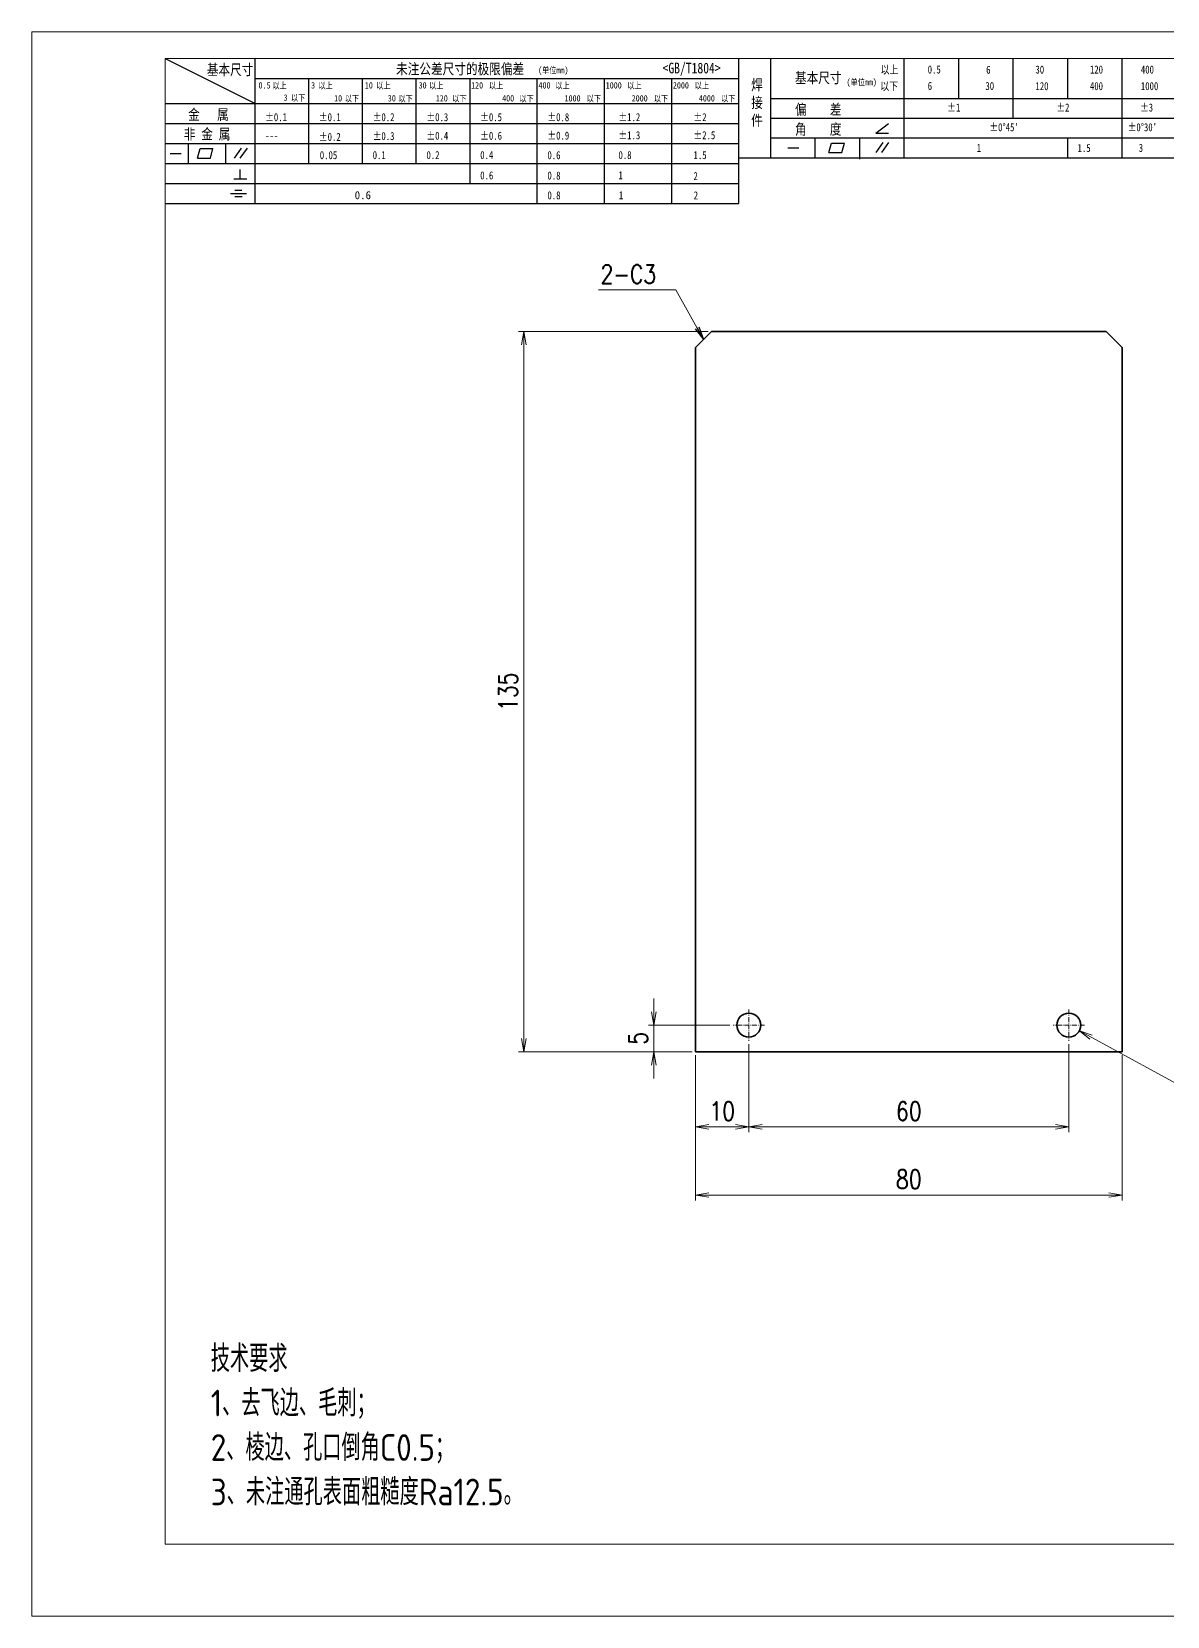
# Model space of a CAD drawing. Header units: millimetres. Extents: x 1333 to 58474, y -42879 to 3618.
# Drawn here: x 52819.5 to 53032.5, y 719.4 to 1016.4 of the extents above; entities that cross this region are included whole.
import ezdxf

# ---------------------------------------------------------------- set-up
doc = ezdxf.new("R2010")
doc.units = ezdxf.units.MM
doc.header["$LTSCALE"] = 0.5
doc.linetypes.add('AM_ISO08W050x2', pattern=[9, 6, -0.75, 1.5, -0.75])
doc.linetypes.add('DASHDOT', pattern=[18.5, 12, -3, 0.5, -3])
for name, color, linetype, lineweight in [('中心线', 2, 'AM_ISO08W050x2', 18), ('图框', 7, 'Continuous', 18), ('标注线', 3, 'Continuous', 18)]:
    doc.layers.add(name, color=color, linetype=linetype, lineweight=lineweight)
doc.layers.add('图\\M+19E79\\M+195B6\\M+18E9A', color=7, linetype='Continuous')
doc.layers.add('打印', color=7, linetype='Continuous', lineweight=15, plot=False)
doc.layers.add('打印-禁用', color=7, linetype='Continuous', lineweight=15, plot=False)
doc.styles.add('DIM', font='romans.shx', dxfattribs={"width": 0.8, "bigfont": 'bigfont.shx'})
doc.styles.add('国标', font='simfang.ttf', dxfattribs={"width": 0.8})
doc.styles.add('机械长仿宋', font='gbenor.shx', dxfattribs={"height": 1, "bigfont": 'gbcbig.shx'})
doc.dimstyles.new('DEH 1-1', dxfattribs={"dimtxt": 3.5, "dimasz": 2.5, "dimexe": 1, "dimexo": 0.625, "dimgap": 1.2, "dimtad": 1, "dimtoh": 1, "dimdsep": 46, "dimtxsty": 'DIM', "dimblk": 'OPEN', "dimcen": 0, "dimclrd": 8, "dimclre": 8, "dimclrt": 2, "dimazin": 2, "dimtfac": 0.5, "dimtmove": 0, "dimatfit": 3, "dimldrblk": 'OPEN', "dimfxl": 0, "dimtolj": 2, "dimlwd": 18, "dimlwe": 18, "dimarcsym": 0})
doc.dimstyles.new('DEH 1-1$0', dxfattribs={"dimtxt": 3.5, "dimasz": 2.5, "dimexe": 1, "dimexo": 0.625, "dimgap": 1.2, "dimtad": 1, "dimzin": 9, "dimdsep": 46, "dimtxsty": 'DIM', "dimblk": 'OPEN', "dimcen": 0, "dimclrd": 8, "dimclre": 8, "dimclrt": 2, "dimazin": 2, "dimtfac": 0.5, "dimtmove": 0, "dimatfit": 3, "dimldrblk": 'OPEN', "dimfxl": 0, "dimtolj": 2, "dimlwd": 18, "dimlwe": 18, "dimarcsym": 0})
doc.dimstyles.new('DEH 1-1$3', dxfattribs={"dimtxt": 3.5, "dimasz": 2.5, "dimexe": 1, "dimexo": 0.625, "dimgap": 1.2, "dimtad": 1, "dimtoh": 1, "dimdsep": 46, "dimtxsty": 'DIM', "dimblk": 'OPEN', "dimcen": 0, "dimclrd": 8, "dimclre": 8, "dimclrt": 2, "dimazin": 2, "dimtfac": 0.5, "dimtofl": 0, "dimtmove": 0, "dimatfit": 3, "dimldrblk": 'OPEN', "dimfxl": 0, "dimtolj": 2, "dimlwd": 18, "dimlwe": 18, "dimarcsym": 0})

# ---------------------------------------------------------------- blocks, each defined once
blk = doc.blocks.new('GZDEH零件A3图框V01版')
at = {"layer": '图\\M+19E79\\M+195B6\\M+18E9A', "color": 9}
for p, q in [((2882.49, -1554.46), (2899.37, -1562.92)), ((2899.37, -1581.67), (2899.37, -1554.46)), ((2990.09, -1581.67), (2990.09, -1554.46)), ((2996.09, -1573.08), (2996.09, -1554.46)), ((3021.09, -1561.98), (3021.09, -1554.46)), ((3031.31, -1561.98), (3031.31, -1554.46)), ((3041.53, -1561.98), (3041.53, -1554.46)), ((3051.75, -1561.98), (3051.75, -1554.46)), ((3061.98, -1561.98), (3061.98, -1554.46)), ((2899.37, -1558.24), (2990.09, -1558.24)), ((2909.45, -1574.17), (2909.45, -1558.24)), ((2919.53, -1574.17), (2919.53, -1558.24)), ((2929.61, -1574.17), (2929.61, -1558.24)), ((2939.69, -1577.92), (2939.69, -1558.24)), ((2952.29, -1581.67), (2952.29, -1558.24)), ((2964.89, -1581.67), (2964.89, -1558.24)), ((2977.49, -1581.67), (2977.49, -1558.24)), ((2996.09, -1561.98), (3113.09, -1561.98)), ((3021.09, -1573.08), (3021.09, -1561.98)), ((3041.53, -1565.68), (3041.53, -1561.98)), ((3061.98, -1573.08), (3061.98, -1561.98)), ((2882.49, -1562.92), (2990.09, -1562.92)), ((2882.49, -1566.67), (2990.09, -1566.67)), ((2996.09, -1565.68), (3113.09, -1565.68)), ((3015.75, -1568.51), (3018.15, -1566.66)), ((2882.49, -1570.42), (2990.09, -1570.42)), ((2886.92, -1574.12), (2886.92, -1570.42)), ((2893.91, -1574.12), (2893.91, -1570.42)), ((2996.09, -1569.38), (3113.09, -1569.38)), ((3004.42, -1573.08), (3004.42, -1569.38)), ((3006.97, -1572.12), (3007.45, -1570.33)), ((3007.45, -1570.33), (3009.86, -1570.33)), ((3009.39, -1572.12), (3009.86, -1570.33)), ((3012.75, -1573.08), (3012.75, -1569.38)), ((3015.75, -1568.51), (3018.15, -1568.51)), ((3015.81, -1572.12), (3017.15, -1570.26)), ((3016.89, -1572.12), (3018.23, -1570.26)), ((3051.75, -1573.08), (3051.75, -1569.38)), ((2883.43, -1572.27), (2885.49, -1572.27)), ((2888.59, -1573.16), (2889.07, -1571.37)), ((2888.59, -1573.16), (2891, -1573.16)), ((2889.07, -1571.37), (2891.48, -1571.37)), ((2891, -1573.16), (2891.48, -1571.37)), ((2895.52, -1573.16), (2896.85, -1571.3)), ((2896.6, -1573.16), (2897.94, -1571.3)), ((2990.09, -1573.08), (3113.09, -1573.08)), ((2999.26, -1571.23), (3001.32, -1571.23)), ((3006.97, -1572.12), (3009.39, -1572.12)), ((3012.75, -1573.33), (3012.75, -1573.08)), ((2882.49, -1574.17), (2990.09, -1574.17)), ((2895.42, -1577.05), (2897.81, -1577.05)), ((2896.58, -1577.05), (2896.58, -1575.28)), ((2882.49, -1577.92), (2990.09, -1577.92)), ((2894.79, -1579.77), (2897.77, -1579.77)), ((2895.57, -1579.17), (2896.92, -1579.17)), ((2882.49, -1581.67), (2990.09, -1581.67)), ((2895.57, -1580.37), (2896.93, -1580.37))]:
    blk.add_line(p, q, dxfattribs=at)
at = {"layer": '图框', "linetype": 'Continuous'}
for p, q in [((2882.49, -1554.46), (2882.49, -1832.96)), ((3272.49, -1554.46), (2882.49, -1554.46)), ((2882.49, -1832.96), (3272.49, -1832.96))]:
    blk.add_line(p, q, dxfattribs=at)
at = {"layer": '打印-禁用', "linetype": 'Continuous'}
for p, q in [((2857.49, -1549.46), (2857.49, -1846.46)), ((3277.49, -1549.46), (2857.49, -1549.46)), ((2857.49, -1846.46), (3277.49, -1846.46))]:
    blk.add_line(p, q, dxfattribs=at)
at = {"layer": '图\\M+19E79\\M+195B6\\M+18E9A', "color": 9, "style": '国标', "width": 0.8}
for s, height, p in [('基本尺寸', 2, (2890.33, -1557.58)), ('未注公差尺寸的极限偏差', 2, (2925.81, -1557.44)), ('<GB/T1804>', 2, (2975.78, -1557.27)), ('以上', 1.5, (3016.64, -1557.33)), ('0.5', 1.5, (3025.49, -1557.3)), ('6', 1.5, (3036.45, -1557.34)), ('30', 1.5, (3045.69, -1557.31)), ('120', 1.5, (3055.91, -1557.31)), ('400', 1.5, (3065.46, -1557.31)), ('30', 1.2, (2930.04, -1560.11)), ('基本尺寸', 2, (3000.6, -1559.1)), ('以下', 1.5, (3016.58, -1560.43)), ('6', 1.5, (3025.49, -1560.38)), ('30', 1.5, (3036.31, -1560.39)), ('120', 1.5, (3045.69, -1560.41)), ('400', 1.5, (3055.91, -1560.41)), ('1000', 1.5, (3065.46, -1560.41)), ('金   属', 2, (2886.82, -1565.98)), ('±0.1', 1.5, (2901.27, -1566.23)), ('±0.1', 1.5, (2911.35, -1566.23)), ('±0.2', 1.5, (2921.43, -1566.23)), ('±0.3', 1.5, (2931.51, -1566.23)), ('±0.5', 1.5, (2941.59, -1566.23)), ('±0.8', 1.5, (2954.19, -1566.23)), ('±1.2', 1.5, (2967.51, -1566.23)), ('±2', 1.5, (2981.58, -1566.23)), ('偏    差', 2, (3000.6, -1565.04)), ('±1', 1.5, (3029.16, -1564.42)), ('±2', 1.5, (3049.61, -1564.42)), ('±3', 1.5, (3065.3, -1564.42)), ('非 金 属', 2, (2886.02, -1569.65)), ('±0.3', 1.5, (2921.43, -1569.77)), ('±0.4', 1.5, (2931.51, -1569.71)), ('±0.6', 1.5, (2941.59, -1569.71)), ('±0.9', 1.5, (2954.19, -1569.68)), ('±1.3', 1.5, (2967.51, -1569.62)), ('±2.5', 1.5, (2981.58, -1569.61)), ('角    度', 2, (3000.6, -1568.74)), ("±0%%D45'", 1.5, (3037.06, -1568.12)), ("±0%%D30'", 1.5, (3062.98, -1568.12)), ('---', 1.5, (2901.27, -1569.65)), ('±0.2', 1.5, (2911.35, -1569.92)), ('1', 1.5, (3034.69, -1571.98)), ('1.5', 1.5, (3053.59, -1572.01)), ('3', 1.5, (3065.05, -1571.98)), ('0.1', 1.5, (2921.43, -1573.34)), ('0.2', 1.5, (2931.51, -1573.33)), ('0.4', 1.5, (2941.59, -1573.33)), ('0.6', 1.5, (2954.19, -1573.35)), ('0.8', 1.5, (2967.51, -1573.33)), ('1.5', 1.5, (2981.58, -1573.34)), ('0.6', 1.5, (2941.59, -1577.14)), ('0.8', 1.5, (2954.19, -1577.17)), ('1', 1.5, (2967.51, -1577.12)), ('2', 1.5, (2981.58, -1577.26)), ('0.8', 1.5, (2954.19, -1580.87)), ('1', 1.5, (2967.59, -1580.86)), ('2', 1.5, (2981.62, -1580.89))]:
    blk.add_text(s, height=height, dxfattribs=at).set_placement(p)
at = {"layer": '图\\M+19E79\\M+195B6\\M+18E9A', "color": 9, "lineweight": 15, "style": '国标', "width": 0.8}
for s, p in [('(单位mm)', (2952.44, -1557.27)), ('0.5', (2900.03, -1560.11)), ('以上', (2902.64, -1560.16)), ('3', (2909.88, -1560.11)), ('以上', (2911.25, -1560.16)), ('10', (2919.96, -1560.11)), ('以上', (2922.09, -1560.16)), ('以上', (2932.02, -1560.16)), ('120', (2939.88, -1560.11)), ('以上', (2943.21, -1560.16)), ('400', (2952.52, -1560.11)), ('以上', (2955.68, -1560.16)), ('1000', (2965.12, -1560.11)), ('以上', (2969.16, -1560.16)), ('2000', (2977.72, -1560.11)), ('以上', (2981.8, -1560.16)), ('(单位mm)', (3010.27, -1559.51)), ('3', (2904.73, -1562.41)), ('以下', (2906.1, -1562.46)), ('10', (2914.19, -1562.54)), ('以下', (2916.18, -1562.59)), ('30', (2924.27, -1562.54)), ('以下', (2926.26, -1562.59)), ('120', (2933.26, -1562.54)), ('以下', (2936.34, -1562.59)), ('400', (2945.7, -1562.54)), ('以下', (2948.94, -1562.59)), ('1000', (2957.41, -1562.54)), ('以下', (2961.54, -1562.59)), ('2000', (2969.99, -1562.54)), ('以下', (2974.14, -1562.59)), ('4000', (2982.59, -1562.54)), ('以下', (2986.74, -1562.59))]:
    blk.add_text(s, height=1.2, dxfattribs=at).set_placement(p)
at = {"layer": '图\\M+19E79\\M+195B6\\M+18E9A', "color": 9, "lineweight": 13, "style": '国标'}
blk.add_text('0.6', height=1.5, dxfattribs=at).set_placement((2918.05, -1580.85))
at = {"layer": '图\\M+19E79\\M+195B6\\M+18E9A', "color": 9, "insert": (2992.39, -1558.41), "char_height": 2, "width": 3.1877, "attachment_point": 1, "style": '国标'}
blk.add_mtext('焊\\P接\\P件', dxfattribs=at)
at = {"layer": '图\\M+19E79\\M+195B6\\M+18E9A', "color": 9, "insert": (2911.51, -1573.37), "char_height": 1.5, "attachment_point": 7, "style": '国标'}
blk.add_mtext_dynamic_manual_height_columns('0.05', width=5.1982, gutter_width=12.5, heights=[0], dxfattribs=at)
blk = doc.blocks.new('DEH A3')
at = {"layer": '图框'}
blk.add_blockref('GZDEH零件A3图框V01版', (-2857.49, 1846.46), dxfattribs=at)
blk = doc.blocks.new('_Open')
at = {"color": 0, "linetype": 'ByBlock', "lineweight": -2}
for p, q in [((-1, 0.17), (0, 0)), ((-1, -0.17), (0, 0)), ((0, 0), (-1, 0))]:
    blk.add_line(p, q, dxfattribs=at)
blk = doc.blocks.new('*D93')
at = {"layer": 'Defpoints', "color": 0, "transparency": 16777216}
for p in [(52947, 960.18), (52911.84, 825.18), (52944, 825.18)]:
    blk.add_point(p, dxfattribs=at)
at = {"layer": '标注线', "color": 8, "lineweight": 18, "transparency": 16777216}
for p, q in [((52946.38, 960.18), (52910.84, 960.18)), ((52911.84, 957.68), (52911.84, 827.68)), ((52943.38, 825.18), (52910.84, 825.18))]:
    blk.add_line(p, q, dxfattribs=at)
at = {"layer": '标注线', "color": 8, "lineweight": 18, "transparency": 16777216, "xscale": 2.5, "yscale": 2.5, "zscale": 2.5}
for p, rotation in [((52911.84, 960.18), 90), ((52911.84, 825.18), 270)]:
    blk.add_blockref('_Open', p, dxfattribs=dict(at, rotation=rotation))
at = {"layer": '标注线', "color": 2, "transparency": 16777216, "insert": (52908.89, 892.68), "char_height": 3.5, "attachment_point": 5, "rotation": 90, "style": 'DIM'}
blk.add_mtext('\\A2;135', dxfattribs=at)
blk = doc.blocks.new('*D94')
at = {"layer": 'Defpoints', "color": 0, "transparency": 16777216}
for p in [(52951.08, 830.18), (52936.18, 825.18), (52944, 825.18)]:
    blk.add_point(p, dxfattribs=at)
at = {"layer": '标注线', "color": 8, "lineweight": 18, "transparency": 16777216}
for p, q in [((52936.18, 832.68), (52936.18, 835.18)), ((52950.45, 830.18), (52935.18, 830.18)), ((52936.18, 830.18), (52936.18, 825.18)), ((52943.38, 825.18), (52935.18, 825.18)), ((52936.18, 822.68), (52936.18, 820.18))]:
    blk.add_line(p, q, dxfattribs=at)
at = {"layer": '标注线', "color": 8, "lineweight": 18, "transparency": 16777216, "xscale": 2.5, "yscale": 2.5, "zscale": 2.5}
for p, rotation in [((52936.18, 830.18), 270), ((52936.18, 825.18), 90)]:
    blk.add_blockref('_Open', p, dxfattribs=dict(at, rotation=rotation))
at = {"layer": '标注线', "color": 2, "transparency": 16777216, "insert": (52933.23, 827.68), "char_height": 3.5, "attachment_point": 5, "rotation": 90, "style": 'DIM'}
blk.add_mtext('\\A2;5', dxfattribs=at)
blk = doc.blocks.new('*D95')
at = {"layer": 'Defpoints', "color": 0, "transparency": 16777216}
for p in [(52944, 825.18), (53024, 825.18), (53024, 798.33)]:
    blk.add_point(p, dxfattribs=at)
at = {"layer": '标注线', "color": 8, "lineweight": 18, "transparency": 16777216}
for p, q in [((52944, 824.56), (52944, 797.33)), ((53024, 824.56), (53024, 797.33)), ((52946.5, 798.33), (53021.5, 798.33))]:
    blk.add_line(p, q, dxfattribs=at)
at = {"layer": '标注线', "color": 8, "lineweight": 18, "transparency": 16777216, "xscale": 2.5, "yscale": 2.5, "zscale": 2.5, "rotation": 180}
blk.add_blockref('_Open', (52944, 798.33), dxfattribs=at)
at = {"layer": '标注线', "color": 8, "lineweight": 18, "transparency": 16777216, "xscale": 2.5, "yscale": 2.5, "zscale": 2.5}
blk.add_blockref('_Open', (53024, 798.33), dxfattribs=at)
at = {"layer": '标注线', "color": 2, "transparency": 16777216, "insert": (52984, 801.28), "char_height": 3.5, "attachment_point": 5, "style": 'DIM'}
blk.add_mtext('\\A2;80', dxfattribs=at)
blk = doc.blocks.new('*D96')
at = {"layer": 'Defpoints', "color": 0, "transparency": 16777216}
for p in [(52954, 827.26), (52944, 825.18), (52944, 811.11)]:
    blk.add_point(p, dxfattribs=at)
at = {"layer": '标注线', "color": 8, "lineweight": 18, "transparency": 16777216}
for p, q in [((52954, 826.63), (52954, 810.11)), ((52944, 824.56), (52944, 810.11)), ((52951.5, 811.11), (52946.5, 811.11))]:
    blk.add_line(p, q, dxfattribs=at)
at = {"layer": '标注线', "color": 8, "lineweight": 18, "transparency": 16777216, "xscale": 2.5, "yscale": 2.5, "zscale": 2.5, "rotation": 180}
blk.add_blockref('_Open', (52944, 811.11), dxfattribs=at)
at = {"layer": '标注线', "color": 8, "lineweight": 18, "transparency": 16777216, "xscale": 2.5, "yscale": 2.5, "zscale": 2.5}
blk.add_blockref('_Open', (52954, 811.11), dxfattribs=at)
at = {"layer": '标注线', "color": 2, "transparency": 16777216, "insert": (52949, 814.06), "char_height": 3.5, "attachment_point": 5, "style": 'DIM'}
blk.add_mtext('\\A2;10', dxfattribs=at)
blk = doc.blocks.new('*D97')
at = {"layer": 'Defpoints', "color": 0, "transparency": 16777216}
for p in [(52954, 827.26), (53014, 827.26), (53014, 811.11)]:
    blk.add_point(p, dxfattribs=at)
at = {"layer": '标注线', "color": 8, "lineweight": 18, "transparency": 16777216}
for p, q in [((52954, 826.63), (52954, 810.11)), ((53014, 826.63), (53014, 810.11)), ((52956.5, 811.11), (53011.5, 811.11))]:
    blk.add_line(p, q, dxfattribs=at)
at = {"layer": '标注线', "color": 8, "lineweight": 18, "transparency": 16777216, "xscale": 2.5, "yscale": 2.5, "zscale": 2.5, "rotation": 180}
blk.add_blockref('_Open', (52954, 811.11), dxfattribs=at)
at = {"layer": '标注线', "color": 8, "lineweight": 18, "transparency": 16777216, "xscale": 2.5, "yscale": 2.5, "zscale": 2.5}
blk.add_blockref('_Open', (53014, 811.11), dxfattribs=at)
at = {"layer": '标注线', "color": 2, "transparency": 16777216, "insert": (52984, 814.06), "char_height": 3.5, "attachment_point": 5, "style": 'DIM'}
blk.add_mtext('\\A2;60', dxfattribs=at)
blk = doc.blocks.new('*D99')
at = {"layer": 'Defpoints', "color": 0, "transparency": 16777216}
for p in [(53012.03, 831.25), (53015.98, 829.11)]:
    blk.add_point(p, dxfattribs=at)
at = {"layer": '标注线', "color": 8, "lineweight": 18, "transparency": 16777216}
for p, q in [((53036.99, 817.7), (53018.18, 827.91)), ((53052.72, 817.7), (53036.99, 817.7))]:
    blk.add_line(p, q, dxfattribs=at)
at = {"layer": '标注线', "color": 8, "lineweight": 18, "transparency": 16777216, "xscale": 2.5, "yscale": 2.5, "zscale": 2.5, "rotation": 151.4943112175669}
blk.add_blockref('_Open', (53015.98, 829.11), dxfattribs=at)
at = {"layer": '标注线', "color": 2, "transparency": 16777216, "insert": (53045.46, 820.65), "char_height": 3.5, "attachment_point": 5, "style": 'DIM'}
blk.add_mtext('\\A2;{\\Fromans,bigfont|c134;2-∅4.5}', dxfattribs=at)

msp = doc.modelspace()

# ---------------------------------------------------------------- linework, layer by layer
at = {"color": 7, "lineweight": 35, "ltscale": 0.106066}
for p, q in [((52944.005, 957.181), (52947.005, 960.181)), ((53021.005, 960.181), (53024.005, 957.181))]:
    msp.add_line(p, q, dxfattribs=at)
at = {"color": 7, "lineweight": 35}
for p, q in [((52947.005, 960.181), (53021.005, 960.181)), ((52944.005, 825.181), (52944.005, 957.181)), ((53024.005, 825.181), (53024.005, 957.181)), ((52944.005, 825.181), (53024.005, 825.181))]:
    msp.add_line(p, q, dxfattribs=at)
for centre in [(52954.005, 830.181), (53014.005, 830.181)]:
    msp.add_circle(centre, 2.25, dxfattribs=at)
at = {"layer": '中心线', "linetype": 'DASHDOT', "lineweight": 13, "ltscale": 0.14625}
for p, q in [((52954.005, 833.106), (52954.005, 827.256)), ((53014.005, 833.106), (53014.005, 827.256)), ((52956.93, 830.181), (52951.08, 830.181)), ((53016.93, 830.181), (53011.08, 830.181))]:
    msp.add_line(p, q, dxfattribs=at)
at = {"layer": '打印'}
msp.add_lwpolyline([(52819.546, 1016.375), (53239.546, 1016.375), (53239.546, 719.375), (52819.546, 719.375)], close=True, dxfattribs=at)

# ---------------------------------------------------------------- block references
at = {"layer": '图框'}
msp.add_blockref('DEH A3', (52819.546, 719.375), dxfattribs=at)

# ---------------------------------------------------------------- texts
at = {"layer": '标注线', "color": 2}
for s, insert, char_height, width, attachment_point, style in [('{\\Fromans,bigfont|c134;2-C3}', (52936.642, 969.174), 3.5, 15.1608, 9, 'DIM'), ('\\A2;技术要求\\P1、去飞边、毛刺；\\P2、棱边、孔口倒角C0.5；\\P3、未注通孔表面粗糙度Ra12.5。', (52853.119, 740.177), 5, 114.82461, 7, '机械长仿宋')]:
    msp.add_mtext(s, dxfattribs=dict(at, insert=insert, char_height=char_height, width=width, attachment_point=attachment_point, style=style))

# ---------------------------------------------------------------- dimensions: what is measured, and where the dimension line sits
at = {"layer": '标注线'}
for base, p1, picture, middle in [((52911.839, 825.181), (52947.005, 960.181), '*D93', (52908.889, 892.681)), ((52936.175, 825.181), (52951.08, 830.181), '*D94', (52933.225, 827.681))]:
    dim = msp.add_linear_dim(base=base, p1=p1, p2=(52944.005, 825.181), angle=90, dimstyle='DEH 1-1$0', dxfattribs=at)
    dim.commit()
    dim.dimension.update_dxf_attribs({"geometry": picture, "text_midpoint": middle})
dim = msp.add_diameter_dim_2p(p1=(53012.027, 831.255), p2=(53015.982, 829.107), text='{\\Fromans,bigfont|c134;2-<>}', dimstyle='DEH 1-1$3', dxfattribs=at)
dim.commit()
dim.dimension.update_dxf_attribs({"geometry": '*D99', "text_midpoint": (53045.457, 817.698), "dimtype": 163})
for base, p2, picture, middle in [((52944.005, 811.111), (52944.005, 825.181), '*D96', (52949.005, 814.061)), ((53014.005, 811.111), (53014.005, 827.256), '*D97', (52984.005, 814.061))]:
    dim = msp.add_linear_dim(base=base, p1=(52954.005, 827.256), p2=p2, dimstyle='DEH 1-1$0', dxfattribs=at)
    dim.commit()
    dim.dimension.update_dxf_attribs({"geometry": picture, "text_midpoint": middle})
dim = msp.add_linear_dim(base=(53024.005, 798.331), p1=(52944.005, 825.181), p2=(53024.005, 825.181), dimstyle='DEH 1-1$0', dxfattribs=at)
dim.commit()
dim.dimension.update_dxf_attribs({"geometry": '*D95', "text_midpoint": (52984.005, 798.331), "dimtype": 160})

# ---------------------------------------------------------------- leaders
at = {"layer": '标注线', "annotation_type": 0, "has_hookline": 1, "hookline_direction": 1, "text_width": 10.8}
msp.add_leader([(52945.505, 958.681), (52940.342, 967.974), (52937.842, 967.974)], dimstyle='DEH 1-1', override={"dimgap": 1.2, "dimtad": 1}, dxfattribs=at)

doc.saveas('drawing.dxf')
